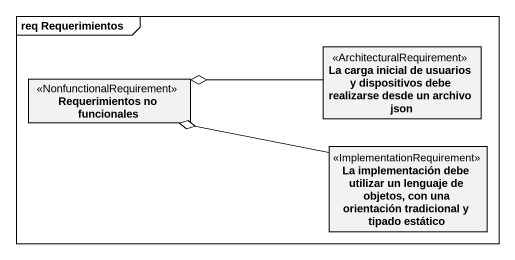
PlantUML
@startuml
mainframe req Requerimientos
hide circle
hide empty members
class "Requerimientos no funcionales" as Requerimientos_no <<NonfunctionalRequirement>>
class "La carga inicial de usuarios y dispositivos debe realizarse desde un archivo json" as La_carga_inicial_de <<ArchitecturalRequirement>>
class "La implementación debe utilizar un lenguaje de objetos, con una orientación tradicional y tipado estático" as La_implementación_debe <<ImplementationRequirement>>
La_carga_inicial_de -left-o Requerimientos_no
La_implementación_debe -left-o Requerimientos_no
@enduml
